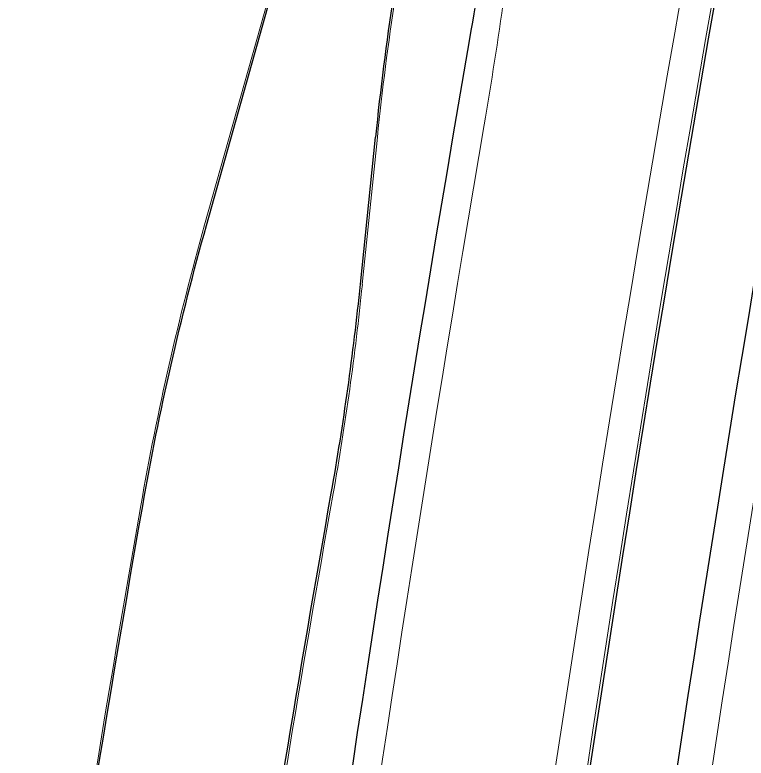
# Model space of a CAD drawing. Extents: x 2536801 to 2538856, y 7112140 to 7131569.
# Drawn here: x 2538142.8 to 2538397.8, y 7129457.2 to 7129716.5 of the extents above; entities that cross this region are included whole.
import ezdxf

# ---------------------------------------------------------------- set-up
doc = ezdxf.new("R2010")
doc.units = 0
doc.header["$LTSCALE"] = 100
doc.header["$MEASUREMENT"] = 0
for name, color, linetype, lineweight in [('D_BOC_FR', 3, 'Continuous', 13), ('D_CTB_1', 2, 'Continuous', 0), ('D_EOS_ML', 7, 'Continuous', 30), ('D_EOS_RMP', 1, 'Continuous', 30), ('D_EOT_ML', 7, 'Continuous', 13), ('D_EOT_RMP', 1, 'Continuous', 13), ('D_FOC_FR', 3, 'Continuous', 30)]:
    doc.layers.add(name, color=color, linetype=linetype, lineweight=lineweight)

msp = doc.modelspace()

# ---------------------------------------------------------------- linework, layer by layer
at = {"layer": 'D_BOC_FR', "lineweight": 0}
for p, q in [((2538209, 7129643.23), (2538233.79, 7129731.54)), ((2538263.99, 7129622.45), (2538269.23, 7129673.78))]:
    msp.add_line(p, q, dxfattribs=at)
for centre, radius, start, end in [((2539263.4, 7129572.26), 999.33, 168.46998, 174.16898), ((2537268.5, 7129724.12), 1000.67, 349.95567, 354.16895)]:
    msp.add_arc(centre, radius, start, end, dxfattribs=at)
at = {"layer": 'D_BOC_FR', "lineweight": 0, "extrusion": (0, 0, -1)}
for centre, radius, start, end in [((-2539172.42, 7129372.74), 1000.67, 9.93058, 15.68218), ((-2546081.33, 7128163.15), 7949.33, 8.666968, 10.044328), ((-2546081.33, 7128163.15), 8014.67, 8.058871, 9.930582)]:
    msp.add_arc(centre, radius, start, end, dxfattribs=at)
at = {"layer": 'D_CTB_1', "linetype": 'Continuous', "lineweight": 0, "ltscale": 0.025, "extrusion": (0, 0, -1)}
msp.add_arc((-2549729.58, 7127736.07), 11516, 6.670132, 11.529987, dxfattribs=at)
at = {"layer": 'D_EOS_ML', "extrusion": (0, 0, -1)}
for radius, start, end in [(11515, 1.824925, 11.529987), (11485, 1.824925, 10.322938), (11597, 2.41046, 9.790869)]:
    msp.add_arc((-2549729.58, 7127736.07), radius, start, end, dxfattribs=at)
at = {"layer": 'D_EOS_RMP'}
msp.add_arc((2536831.22, 7129961.89), 1492, 350.20913, 353.79849, dxfattribs=at)
at = {"layer": 'D_EOT_ML', "extrusion": (0, 0, -1)}
for radius, start, end in [(11527, 1.824925, 11.529987), (11473, 1.824925, 10.322649), (11587, 2.561278, 9.648459)]:
    msp.add_arc((-2549729.58, 7127736.07), radius, start, end, dxfattribs=at)
at = {"layer": 'D_EOT_RMP'}
msp.add_arc((2536827.7, 7129929.49), 1500, 350.35154, 353.79849, dxfattribs=at)
at = {"layer": 'D_FOC_FR'}
for p, q in [((2538209.64, 7129643.04), (2538234.43, 7129731.36)), ((2538263.33, 7129622.52), (2538268.57, 7129673.85))]:
    msp.add_line(p, q, dxfattribs=at)
for centre, start, end in [((2539263.4, 7129572.26), 168.46998, 174.16898), ((2537268.5, 7129724.12), 349.95567, 354.16895)]:
    msp.add_arc(centre, 1000, start, end, dxfattribs=at)
at = {"layer": 'D_FOC_FR', "extrusion": (0, 0, -1)}
for centre, radius, start, end in [((-2539172.42, 7129372.74), 1000, 9.93058, 15.68218), ((-2546081.33, 7128163.15), 7950, 8.661381, 10.044328), ((-2546081.33, 7128163.15), 8014, 8.058871, 9.930582)]:
    msp.add_arc(centre, radius, start, end, dxfattribs=at)

doc.saveas('drawing.dxf')
